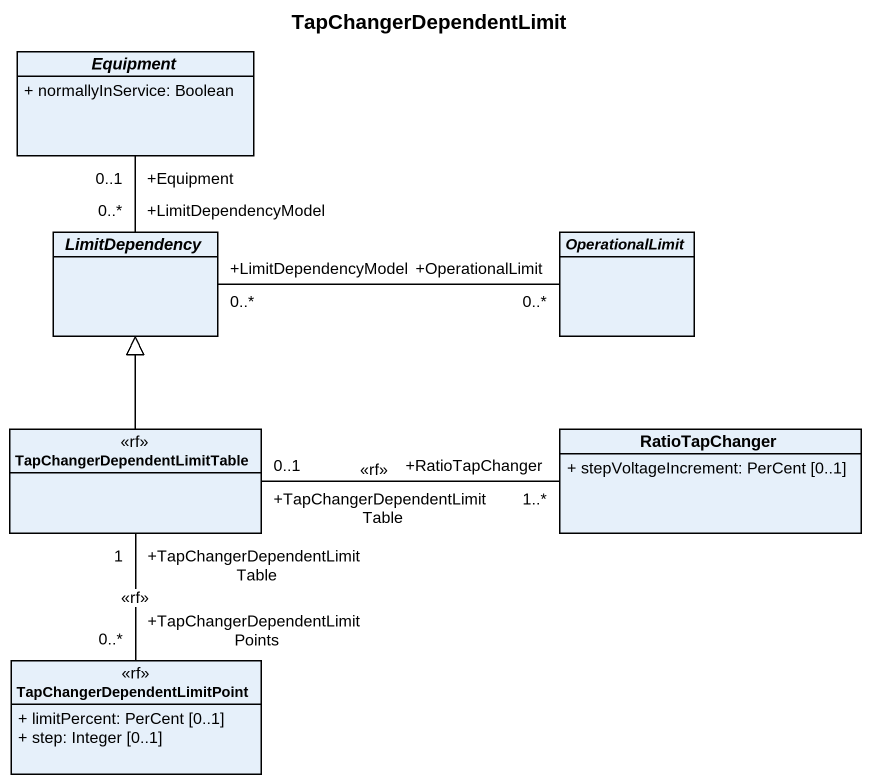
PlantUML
@startuml
title TapChangerDependentLimit
hide circle
hide empty members
skinparam classAttributeIconSize 0
abstract class Equipment {
  + normallyInService: Boolean
}
abstract class LimitDependency
abstract class OperationalLimit
class "TapChangerDependentLimitTable" as TapChangerDependentLimitTabl <<rf>>
class RatioTapChanger {
  + stepVoltageIncrement: PerCent [0..1]
}
class "TapChangerDependentLimitPoint" as TapChangerDependentLimitPoin <<rf>> {
  + limitPercent: PerCent [0..1]
  + step: Integer [0..1]
}
LimitDependency "+LimitDependencyModel\n0..*" -up- "+Equipment\n0..1" Equipment
OperationalLimit "+OperationalLimit\n0..*" -left- "+LimitDependencyModel\n0..*" LimitDependency
TapChangerDependentLimitTabl -up-|> LimitDependency
TapChangerDependentLimitTabl "+TapChangerDependentLimitTable\n0..1" -right- "+RatioTapChanger\n1..*" RatioTapChanger : <<rf>>
TapChangerDependentLimitTabl "+TapChangerDependentLimitTable\n1" -- "+TapChangerDependentLimitPoints\n0..*" TapChangerDependentLimitPoin : <<rf>>
@enduml
